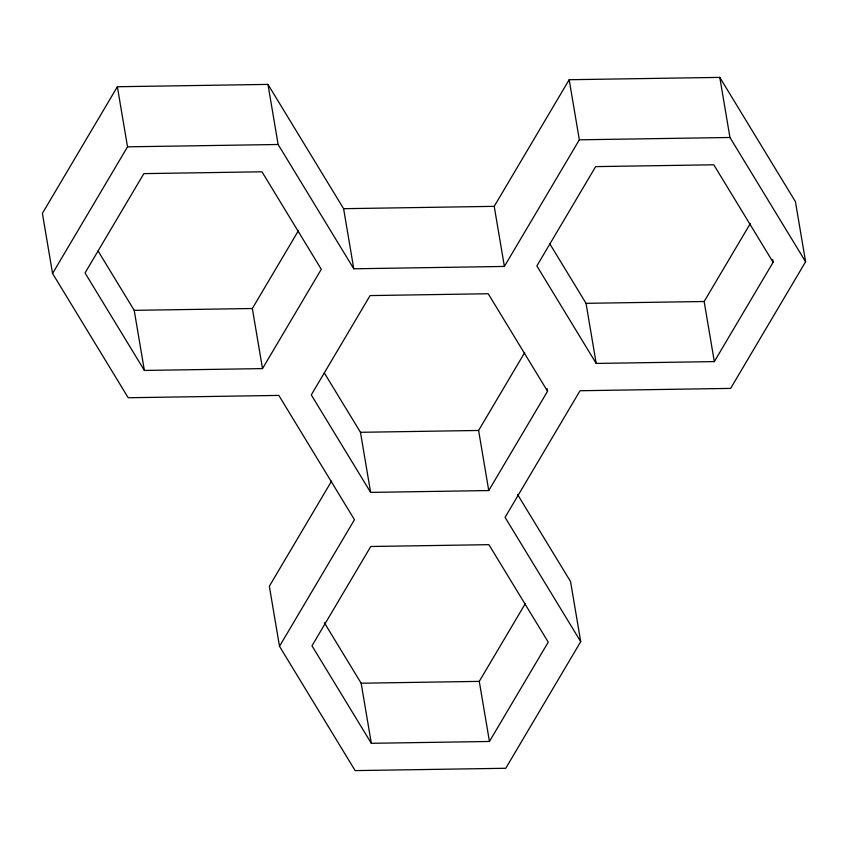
<?xml version="1.0" encoding="UTF-8"?>
<svg xmlns="http://www.w3.org/2000/svg" width="848" height="848" viewBox="0 0 848 848"><rect width="100%" height="100%" fill="white"/><g stroke="black" fill="none" stroke-linecap="round" stroke-linejoin="round"><path stroke-width="1.27" d="M580.721 641.65L505.069 517.354L580.032 390.737L730.637 388.395L805.6 261.767L795.435 201.676L719.793 77.391L569.178 79.723L579.343 139.814L504.39 266.442L353.775 268.784L343.61 208.693L267.968 84.397L117.363 86.74L42.4 213.357L52.565 273.459L128.207 397.744L278.822 395.412L354.464 519.697L279.501 646.324L355.153 770.609L505.758 768.277L580.721 641.65L570.556 581.558L517.598 494.554M52.565 273.459L127.529 146.831L117.363 86.74M262.509 368.604L321.297 269.282L261.968 171.794L143.842 173.628L85.044 272.95L144.372 370.438L262.509 368.604L252.344 308.513L298.443 230.635M331.589 481.081L269.346 586.233L279.501 646.324M504.39 266.442L494.225 206.35L569.178 79.723M488.755 490.557L547.554 391.235L488.225 293.747L370.088 295.581L311.29 394.903L370.629 492.391L488.755 490.557L478.601 430.466L524.7 352.588M489.444 741.47L548.243 642.148L488.904 544.67L370.777 546.494L311.979 645.816L371.318 743.304L489.444 741.47L479.279 681.379L525.378 603.5M714.323 361.598L773.122 262.276L713.793 164.788L595.656 166.621L536.858 265.943L596.197 363.432L714.323 361.598L704.158 301.506L750.268 223.628M127.529 146.831L278.133 144.489L353.775 268.784M579.343 139.814L729.948 137.482L805.6 261.767M343.61 208.693L494.225 206.35M98.061 250.955L134.207 310.347L252.344 308.513M549.886 243.948L586.032 303.33L704.158 301.506M324.318 372.908L360.464 432.3L478.601 430.466M324.328 622.708L361.153 683.212L479.279 681.379M772.676 259.658L773.122 262.276M719.793 77.391L729.948 137.482M586.032 303.33L596.197 363.432M547.108 388.628L547.554 391.235M360.464 432.3L370.629 492.391M267.968 84.397L278.133 144.489M361.153 683.212L371.318 743.304M134.207 310.347L144.372 370.438"/></g></svg>
